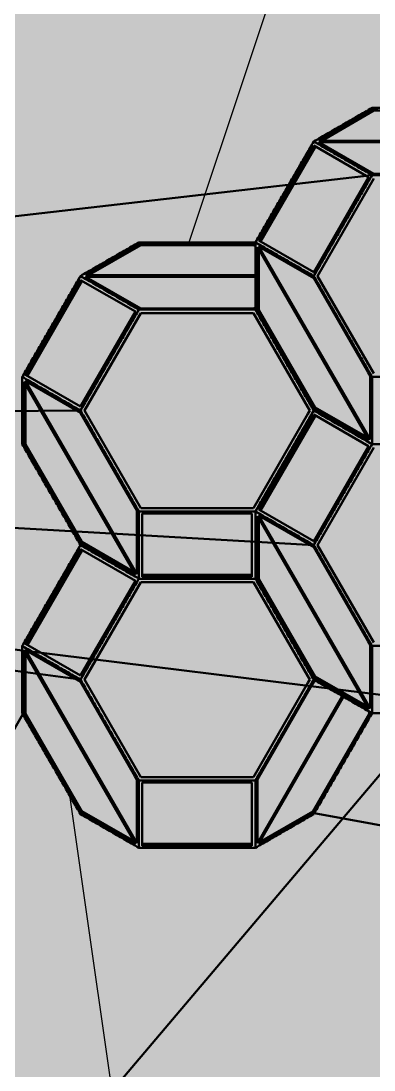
# Model space of a CAD drawing. Header units: millimetres. Extents: x 401 to 30661, y 2016 to 22119.
# Drawn here: x 6356.5 to 6401, y 13780.3 to 13912.6 of the extents above; entities that cross this region are included whole.
import ezdxf

# ---------------------------------------------------------------- set-up
doc = ezdxf.new("R2010")
doc.units = ezdxf.units.MM
for name, color, linetype, lineweight, true_color in [('1ST', 51, 'Continuous', 50, 0x7debff), ('3RD', 140, 'Continuous', 25, 0x7debff), ('4TH DETAILS', 125, 'Continuous', 15, 0x39ffb0)]:
    doc.layers.add(name, color=color, linetype=linetype, lineweight=lineweight, true_color=true_color)
doc.layers.add('BACKGROUND', color=7, linetype='Continuous', true_color=0x000000)
for name, color, linetype, lineweight, true_color, transparency in [('GLOW-CYAN', 7, 'Continuous', 100, 0x7debff, 0.8), ('GLOW-CYAN-2', 7, 'Continuous', 50, 0x7debff, 0.8), ('GLOW-EMERALD-2', 7, 'Continuous', 30, 0x39ffb0, 0.8)]:
    doc.layers.add(name, color=color, linetype=linetype, lineweight=lineweight, true_color=true_color, transparency=transparency)

msp = doc.modelspace()

# ---------------------------------------------------------------- hatches: boundary and pattern name
at = {"layer": 'BACKGROUND'}
h = msp.add_hatch(color=256, dxfattribs=at)
h.dxf.hatch_style = 1
h.paths.add_polyline_path([(400.723, 2015.745), (30660.634, 2015.745), (30660.634, 22119.328), (400.723, 22119.328)])

# ---------------------------------------------------------------- linework, layer by layer
at = {"layer": '1ST', "true_color": 0x39ffb0}
msp.add_circle((6531.7, 13769.252), 529.701, dxfattribs=at)
at = {"layer": '3RD'}
for p, q in [((6394.031, 13897.479), (6400.972, 13901.486)), ((6400.972, 13901.274), (6394.398, 13897.479)), ((6400.972, 13901.274), (6400.972, 13901.486)), ((6400.972, 13901.486), (6401.461, 13901.486)), ((6415.18, 13901.274), (6400.972, 13901.274)), ((6386.467, 13884.909), (6393.379, 13896.881)), ((6393.594, 13896.756), (6386.682, 13884.785)), ((6393.379, 13896.881), (6400.291, 13892.89)), ((6394.112, 13897.244), (6394.02, 13897.297)), ((6422.132, 13897.297), (6394.02, 13897.297)), ((6394.031, 13897.479), (6422.121, 13897.479)), ((6400.972, 13893.283), (6394.112, 13897.244)), ((6400.727, 13893.142), (6127.34, 13861.609)), ((6400.291, 13892.89), (6393.379, 13880.918)), ((6393.868, 13880.414), (6400.972, 13892.719)), ((6414.691, 13893.283), (6400.972, 13893.283)), ((6364.637, 13880.508), (6371.578, 13884.516)), ((6371.578, 13884.304), (6371.578, 13884.516)), ((6371.578, 13884.516), (6372.067, 13884.516)), ((6372.067, 13884.516), (6385.786, 13884.516)), ((6385.786, 13884.304), (6385.786, 13884.516)), ((6385.786, 13884.516), (6386.031, 13884.375)), ((6393.379, 13880.918), (6386.467, 13884.909)), ((6371.578, 13884.304), (6365.004, 13880.508)), ((6385.786, 13884.304), (6371.578, 13884.304)), ((6386.031, 13884.163), (6385.786, 13884.304)), ((6386.275, 13876.03), (6386.275, 13884.045)), ((6400.32, 13859.718), (6386.275, 13884.045)), ((6386.419, 13884.15), (6386.519, 13884.093)), ((6386.419, 13884.15), (6400.483, 13859.791)), ((6386.459, 13876.137), (6386.459, 13883.727)), ((6386.519, 13884.093), (6393.379, 13880.132)), ((6364.637, 13880.508), (6386.031, 13880.508)), ((6357.073, 13867.938), (6363.985, 13879.91)), ((6364.2, 13879.786), (6357.288, 13867.814)), ((6363.985, 13879.91), (6370.897, 13875.919)), ((6364.718, 13880.273), (6364.626, 13880.327)), ((6386.031, 13880.327), (6364.626, 13880.327)), ((6371.578, 13876.313), (6364.718, 13880.273)), ((6393.379, 13880.132), (6400.239, 13868.251)), ((6400.972, 13868.11), (6393.868, 13880.414)), ((6370.897, 13875.919), (6363.985, 13863.948)), ((6364.474, 13863.444), (6371.578, 13875.748)), ((6385.297, 13876.313), (6371.578, 13876.313)), ((6371.578, 13875.748), (6372.067, 13875.748)), ((6372.067, 13875.748), (6385.786, 13875.748)), ((6385.786, 13876.313), (6385.297, 13876.313)), ((6386.031, 13876.454), (6385.786, 13876.313)), ((6385.786, 13875.748), (6392.646, 13863.867)), ((6386.459, 13876.137), (6386.275, 13876.03)), ((6393.379, 13863.726), (6386.275, 13876.03)), ((6393.563, 13863.832), (6386.459, 13876.137)), ((6363.985, 13863.948), (6357.073, 13867.938)), ((6400.239, 13868.251), (6400.483, 13867.827)), ((6400.483, 13867.827), (6400.483, 13867.545)), ((6400.483, 13867.545), (6400.483, 13859.791)), ((6356.881, 13859.06), (6356.881, 13867.075)), ((6370.926, 13842.748), (6356.881, 13867.075)), ((6357.025, 13867.18), (6357.125, 13867.122)), ((6357.025, 13867.18), (6371.089, 13842.82)), ((6357.065, 13859.166), (6357.065, 13866.757)), ((6357.125, 13867.122), (6363.985, 13863.161)), ((6363.985, 13863.444), (6127.34, 13861.609)), ((6371.578, 13851.139), (6364.474, 13863.444)), ((6392.646, 13863.867), (6392.89, 13863.444)), ((6392.89, 13863.444), (6392.646, 13863.02)), ((6393.563, 13863.832), (6393.379, 13863.726)), ((6393.623, 13863.585), (6393.379, 13863.726)), ((6400.136, 13860.037), (6393.563, 13863.832)), ((6400.32, 13859.718), (6393.623, 13863.585)), ((6363.985, 13863.161), (6370.845, 13851.28)), ((6392.646, 13863.02), (6385.786, 13851.139)), ((6386.467, 13850.968), (6393.379, 13862.939)), ((6393.594, 13862.815), (6386.682, 13850.844)), ((6393.379, 13862.939), (6400.291, 13858.949)), ((6127.34, 13861.609), (6363.985, 13829.503)), ((6393.379, 13846.473), (6127.34, 13861.609)), ((6488.909, 13816.775), (6127.34, 13861.609)), ((6357.065, 13859.166), (6356.881, 13859.06)), ((6363.985, 13846.755), (6356.881, 13859.06)), ((6364.169, 13846.861), (6357.065, 13859.166)), ((6400.291, 13858.949), (6393.379, 13846.977)), ((6393.868, 13846.473), (6400.972, 13858.778)), ((6370.845, 13851.28), (6371.089, 13850.857)), ((6371.089, 13850.857), (6371.089, 13850.575)), ((6371.089, 13850.575), (6371.089, 13842.82)), ((6372.067, 13851.139), (6371.578, 13851.139)), ((6371.77, 13850.464), (6385.594, 13850.464)), ((6371.77, 13842.483), (6371.77, 13850.464)), ((6385.786, 13851.139), (6372.067, 13851.139)), ((6385.594, 13850.464), (6385.594, 13842.483)), ((6386.275, 13842.089), (6386.275, 13850.104)), ((6400.32, 13825.777), (6386.275, 13850.104)), ((6386.419, 13850.209), (6386.519, 13850.151)), ((6386.419, 13850.209), (6400.483, 13825.85)), ((6393.379, 13846.977), (6386.467, 13850.968)), ((6386.519, 13850.151), (6393.379, 13846.191)), ((6386.459, 13842.195), (6386.459, 13849.786)), ((6364.169, 13846.861), (6363.985, 13846.755)), ((6364.229, 13846.614), (6363.985, 13846.755)), ((6370.743, 13843.066), (6364.169, 13846.861)), ((6370.926, 13842.748), (6364.229, 13846.614)), ((6393.379, 13846.191), (6400.239, 13834.31)), ((6400.972, 13834.168), (6393.868, 13846.473)), ((6357.073, 13833.997), (6363.985, 13845.969)), ((6364.2, 13845.845), (6357.288, 13833.873)), ((6363.985, 13845.969), (6370.897, 13841.978)), ((6371.77, 13842.731), (6385.594, 13842.731)), ((6385.594, 13842.483), (6371.77, 13842.483)), ((6386.459, 13842.195), (6386.275, 13842.089)), ((6393.379, 13829.785), (6386.275, 13842.089)), ((6393.563, 13829.891), (6386.459, 13842.195)), ((6370.897, 13841.978), (6363.985, 13830.007)), ((6364.474, 13829.503), (6371.578, 13841.807)), ((6371.578, 13841.807), (6372.067, 13841.807)), ((6372.067, 13841.807), (6385.786, 13841.807)), ((6385.786, 13841.807), (6392.646, 13829.926)), ((6400.239, 13834.31), (6400.483, 13833.886)), ((6356.881, 13825.119), (6356.881, 13833.134)), ((6370.926, 13808.807), (6356.881, 13833.134)), ((6357.025, 13833.239), (6357.125, 13833.181)), ((6357.025, 13833.239), (6371.089, 13808.879)), ((6357.065, 13825.225), (6357.065, 13832.816)), ((6363.985, 13830.007), (6357.073, 13833.997)), ((6357.125, 13833.181), (6363.985, 13829.22)), ((6400.483, 13833.886), (6400.483, 13833.604)), ((6400.483, 13833.604), (6400.483, 13825.85)), ((6363.985, 13829.22), (6370.845, 13817.339)), ((6371.578, 13817.198), (6364.474, 13829.503)), ((6392.646, 13829.079), (6385.786, 13817.198)), ((6392.646, 13829.926), (6392.89, 13829.503)), ((6392.89, 13829.503), (6392.646, 13829.079)), ((6393.135, 13828.797), (6393.379, 13829.22)), ((6393.563, 13829.891), (6393.379, 13829.785)), ((6393.623, 13829.644), (6393.379, 13829.785)), ((6393.379, 13829.22), (6393.623, 13829.361)), ((6400.136, 13826.095), (6393.563, 13829.891)), ((6400.32, 13825.777), (6393.623, 13829.644)), ((6386.275, 13816.916), (6393.135, 13828.797)), ((6386.275, 13808.887), (6396.978, 13827.425)), ((6397.135, 13827.334), (6386.438, 13808.807)), ((6408.244, 13825.26), (6249.515, 13637.674)), ((6249.515, 13637.674), (6356.708, 13825.137)), ((6357.065, 13825.225), (6356.881, 13825.119)), ((6363.985, 13812.814), (6356.881, 13825.119)), ((6364.169, 13812.92), (6357.065, 13825.225)), ((6393.269, 13812.878), (6400.373, 13825.182)), ((6400.483, 13825.119), (6393.623, 13813.237)), ((6400.373, 13825.182), (6400.373, 13825.465)), ((6400.373, 13825.182), (6400.483, 13825.119)), ((6400.483, 13825.401), (6400.483, 13825.119)), ((6370.845, 13817.339), (6371.089, 13816.916)), ((6372.067, 13817.198), (6371.578, 13817.198)), ((6385.786, 13817.198), (6372.067, 13817.198)), ((6371.089, 13816.916), (6371.089, 13816.634)), ((6371.089, 13816.634), (6371.089, 13808.879)), ((6371.77, 13816.523), (6385.594, 13816.523)), ((6371.77, 13808.541), (6371.77, 13816.523)), ((6385.594, 13816.523), (6385.594, 13808.541)), ((6386.275, 13808.995), (6386.275, 13816.916)), ((6393.623, 13813.237), (6393.379, 13812.814)), ((6364.169, 13812.92), (6363.985, 13812.814)), ((6364.229, 13812.673), (6363.985, 13812.814)), ((6370.743, 13809.125), (6364.169, 13812.92)), ((6370.926, 13808.807), (6364.229, 13812.673)), ((6393.379, 13812.814), (6386.438, 13808.807)), ((6386.548, 13808.998), (6393.269, 13812.878)), ((6393.269, 13812.878), (6393.379, 13812.814)), ((6393.452, 13812.659), (6533.842, 13786.537)), ((6386.275, 13808.887), (6386.275, 13808.995)), ((6371.77, 13808.79), (6385.594, 13808.79)), ((6385.594, 13808.541), (6371.77, 13808.541))]:
    msp.add_line(p, q, dxfattribs=at)
for points in [[(6393.379, 13897.385), (6400.727, 13901.627)], [(6415.424, 13901.627), (6400.727, 13901.627)], [(6386.031, 13884.657), (6393.379, 13897.385)], [(6400.727, 13893.142), (6393.379, 13897.385)], [(6393.379, 13880.414), (6400.727, 13893.142)], [(6400.727, 13893.142), (6415.424, 13893.142)], [(6363.985, 13880.414), (6371.334, 13884.657)], [(6386.031, 13884.657), (6371.334, 13884.657)], [(6386.031, 13876.172), (6386.031, 13884.657)], [(6393.379, 13880.414), (6386.031, 13884.657)], [(6356.637, 13867.686), (6363.985, 13880.414)], [(6371.334, 13876.172), (6363.985, 13880.414)], [(6400.727, 13867.686), (6393.379, 13880.414)], [(6363.985, 13863.444), (6371.334, 13876.172)], [(6371.334, 13876.172), (6386.031, 13876.172)], [(6393.379, 13863.444), (6386.031, 13876.172)], [(6386.031, 13876.172), (6393.379, 13863.444)], [(6356.637, 13859.201), (6356.637, 13867.686)], [(6363.985, 13863.444), (6356.637, 13867.686)], [(6400.727, 13867.686), (6415.424, 13867.686)], [(6400.727, 13867.686), (6400.727, 13859.201)], [(6371.334, 13850.716), (6363.985, 13863.444)], [(6386.031, 13850.716), (6393.379, 13863.444)], [(6386.031, 13850.716), (6393.379, 13863.444)], [(6400.727, 13859.201), (6393.379, 13863.444)], [(6393.379, 13863.444), (6400.727, 13859.201)], [(6356.637, 13859.201), (6363.985, 13846.473)], [(6393.379, 13846.473), (6400.727, 13859.201)], [(6400.727, 13859.201), (6415.424, 13859.201)], [(6400.727, 13859.201), (6415.424, 13859.201)], [(6371.334, 13850.716), (6386.031, 13850.716)], [(6371.334, 13850.716), (6371.334, 13842.23)], [(6386.031, 13842.23), (6386.031, 13850.716)], [(6393.379, 13846.473), (6386.031, 13850.716)], [(6386.031, 13850.716), (6386.031, 13842.23)], [(6356.637, 13833.745), (6363.985, 13846.473)], [(6371.334, 13842.23), (6363.985, 13846.473)], [(6363.985, 13846.473), (6371.334, 13842.23)], [(6400.727, 13833.745), (6393.379, 13846.473)], [(6363.985, 13829.503), (6371.334, 13842.23)], [(6371.334, 13842.23), (6386.031, 13842.23)], [(6371.334, 13842.23), (6386.031, 13842.23)], [(6386.031, 13842.23), (6393.379, 13829.503)], [(6393.379, 13829.503), (6386.031, 13842.23)], [(6356.637, 13825.26), (6356.637, 13833.745)], [(6363.985, 13829.503), (6356.637, 13833.745)], [(6400.727, 13833.745), (6415.424, 13833.745)], [(6400.727, 13833.745), (6400.727, 13825.26)], [(6371.334, 13816.775), (6363.985, 13829.503)], [(6386.031, 13816.775), (6393.379, 13829.503)], [(6393.379, 13829.503), (6400.727, 13825.26)], [(6356.637, 13825.26), (6363.985, 13812.532)], [(6400.727, 13825.26), (6393.379, 13812.532)], [(6400.727, 13825.26), (6415.424, 13825.26)], [(6371.334, 13816.775), (6386.031, 13816.775)], [(6371.334, 13816.775), (6371.334, 13808.289)], [(6386.031, 13816.775), (6386.031, 13808.289)], [(6363.985, 13812.532), (6371.334, 13808.289)], [(6386.031, 13808.289), (6393.379, 13812.532)], [(6371.334, 13808.289), (6386.031, 13808.289)]]:
    msp.add_open_spline(points, degree=1, dxfattribs=at)
at = {"layer": '4TH DETAILS'}
for points in [[(6789.358, 13720.696), (6789.358, 13832.136), (6693.977, 13927.518), (6550.904, 14022.899), (6407.832, 13975.209), (6377.648, 13884.657)], [(6362.599, 13814.932), (6383.987, 13665.219), (6383.987, 13593.683), (6383.987, 13545.992), (6431.678, 13379.075), (6431.678, 13236.002), (6383.987, 13140.621), (6360.142, 13092.93), (6336.296, 13069.085), (6264.76, 12973.703), (6217.069, 12926.013), (6097.843, 12759.095), (6050.152, 12687.559), (5953.368, 12568.332)]]:
    msp.add_lwpolyline(points, dxfattribs=at)
at = {"layer": 'GLOW-CYAN'}
msp.add_circle((6531.7, 13769.252), 529.701, dxfattribs=at)
at = {"layer": 'GLOW-CYAN-2'}
for p, q in [((6394.031, 13897.479), (6400.972, 13901.486)), ((6400.972, 13901.274), (6394.398, 13897.479)), ((6400.972, 13901.274), (6400.972, 13901.486)), ((6400.972, 13901.486), (6401.461, 13901.486)), ((6415.18, 13901.274), (6400.972, 13901.274)), ((6386.467, 13884.909), (6393.379, 13896.881)), ((6393.594, 13896.756), (6386.682, 13884.785)), ((6393.379, 13896.881), (6400.291, 13892.89)), ((6394.112, 13897.244), (6394.02, 13897.297)), ((6422.132, 13897.297), (6394.02, 13897.297)), ((6394.031, 13897.479), (6422.121, 13897.479)), ((6400.972, 13893.283), (6394.112, 13897.244)), ((6400.727, 13893.142), (6127.34, 13861.609)), ((6400.291, 13892.89), (6393.379, 13880.918)), ((6393.868, 13880.414), (6400.972, 13892.719)), ((6414.691, 13893.283), (6400.972, 13893.283)), ((6364.637, 13880.508), (6371.578, 13884.516)), ((6371.578, 13884.304), (6371.578, 13884.516)), ((6371.578, 13884.516), (6372.067, 13884.516)), ((6372.067, 13884.516), (6385.786, 13884.516)), ((6385.786, 13884.304), (6385.786, 13884.516)), ((6385.786, 13884.516), (6386.031, 13884.375)), ((6393.379, 13880.918), (6386.467, 13884.909)), ((6371.578, 13884.304), (6365.004, 13880.508)), ((6385.786, 13884.304), (6371.578, 13884.304)), ((6386.031, 13884.163), (6385.786, 13884.304)), ((6386.275, 13876.03), (6386.275, 13884.045)), ((6400.32, 13859.718), (6386.275, 13884.045)), ((6386.419, 13884.15), (6386.519, 13884.093)), ((6386.419, 13884.15), (6400.483, 13859.791)), ((6386.459, 13876.137), (6386.459, 13883.727)), ((6386.519, 13884.093), (6393.379, 13880.132)), ((6364.637, 13880.508), (6386.031, 13880.508)), ((6357.073, 13867.938), (6363.985, 13879.91)), ((6364.2, 13879.786), (6357.288, 13867.814)), ((6363.985, 13879.91), (6370.897, 13875.919)), ((6364.718, 13880.273), (6364.626, 13880.327)), ((6386.031, 13880.327), (6364.626, 13880.327)), ((6371.578, 13876.313), (6364.718, 13880.273)), ((6393.379, 13880.132), (6400.239, 13868.251)), ((6400.972, 13868.11), (6393.868, 13880.414)), ((6370.897, 13875.919), (6363.985, 13863.948)), ((6364.474, 13863.444), (6371.578, 13875.748)), ((6385.297, 13876.313), (6371.578, 13876.313)), ((6371.578, 13875.748), (6372.067, 13875.748)), ((6372.067, 13875.748), (6385.786, 13875.748)), ((6385.786, 13876.313), (6385.297, 13876.313)), ((6386.031, 13876.454), (6385.786, 13876.313)), ((6385.786, 13875.748), (6392.646, 13863.867)), ((6386.459, 13876.137), (6386.275, 13876.03)), ((6393.379, 13863.726), (6386.275, 13876.03)), ((6393.563, 13863.832), (6386.459, 13876.137)), ((6363.985, 13863.948), (6357.073, 13867.938)), ((6400.239, 13868.251), (6400.483, 13867.827)), ((6400.483, 13867.827), (6400.483, 13867.545)), ((6400.483, 13867.545), (6400.483, 13859.791)), ((6356.881, 13859.06), (6356.881, 13867.075)), ((6370.926, 13842.748), (6356.881, 13867.075)), ((6357.025, 13867.18), (6357.125, 13867.122)), ((6357.025, 13867.18), (6371.089, 13842.82)), ((6357.065, 13859.166), (6357.065, 13866.757)), ((6357.125, 13867.122), (6363.985, 13863.161)), ((6363.985, 13863.444), (6127.34, 13861.609)), ((6371.578, 13851.139), (6364.474, 13863.444)), ((6392.646, 13863.867), (6392.89, 13863.444)), ((6392.89, 13863.444), (6392.646, 13863.02)), ((6393.563, 13863.832), (6393.379, 13863.726)), ((6393.623, 13863.585), (6393.379, 13863.726)), ((6400.136, 13860.037), (6393.563, 13863.832)), ((6400.32, 13859.718), (6393.623, 13863.585)), ((6363.985, 13863.161), (6370.845, 13851.28)), ((6392.646, 13863.02), (6385.786, 13851.139)), ((6386.467, 13850.968), (6393.379, 13862.939)), ((6393.594, 13862.815), (6386.682, 13850.844)), ((6393.379, 13862.939), (6400.291, 13858.949)), ((6127.34, 13861.609), (6363.985, 13829.503)), ((6393.379, 13846.473), (6127.34, 13861.609)), ((6488.909, 13816.775), (6127.34, 13861.609)), ((6357.065, 13859.166), (6356.881, 13859.06)), ((6363.985, 13846.755), (6356.881, 13859.06)), ((6364.169, 13846.861), (6357.065, 13859.166)), ((6400.291, 13858.949), (6393.379, 13846.977)), ((6393.868, 13846.473), (6400.972, 13858.778)), ((6370.845, 13851.28), (6371.089, 13850.857)), ((6371.089, 13850.857), (6371.089, 13850.575)), ((6371.089, 13850.575), (6371.089, 13842.82)), ((6372.067, 13851.139), (6371.578, 13851.139)), ((6371.77, 13850.464), (6385.594, 13850.464)), ((6371.77, 13842.483), (6371.77, 13850.464)), ((6385.786, 13851.139), (6372.067, 13851.139)), ((6385.594, 13850.464), (6385.594, 13842.483)), ((6386.275, 13842.089), (6386.275, 13850.104)), ((6400.32, 13825.777), (6386.275, 13850.104)), ((6386.419, 13850.209), (6386.519, 13850.151)), ((6386.419, 13850.209), (6400.483, 13825.85)), ((6393.379, 13846.977), (6386.467, 13850.968)), ((6386.519, 13850.151), (6393.379, 13846.191)), ((6386.459, 13842.195), (6386.459, 13849.786)), ((6364.169, 13846.861), (6363.985, 13846.755)), ((6364.229, 13846.614), (6363.985, 13846.755)), ((6370.743, 13843.066), (6364.169, 13846.861)), ((6370.926, 13842.748), (6364.229, 13846.614)), ((6393.379, 13846.191), (6400.239, 13834.31)), ((6400.972, 13834.168), (6393.868, 13846.473)), ((6357.073, 13833.997), (6363.985, 13845.969)), ((6364.2, 13845.845), (6357.288, 13833.873)), ((6363.985, 13845.969), (6370.897, 13841.978)), ((6371.77, 13842.731), (6385.594, 13842.731)), ((6385.594, 13842.483), (6371.77, 13842.483)), ((6386.459, 13842.195), (6386.275, 13842.089)), ((6393.379, 13829.785), (6386.275, 13842.089)), ((6393.563, 13829.891), (6386.459, 13842.195)), ((6370.897, 13841.978), (6363.985, 13830.007)), ((6364.474, 13829.503), (6371.578, 13841.807)), ((6371.578, 13841.807), (6372.067, 13841.807)), ((6372.067, 13841.807), (6385.786, 13841.807)), ((6385.786, 13841.807), (6392.646, 13829.926)), ((6400.239, 13834.31), (6400.483, 13833.886)), ((6356.881, 13825.119), (6356.881, 13833.134)), ((6370.926, 13808.807), (6356.881, 13833.134)), ((6357.025, 13833.239), (6357.125, 13833.181)), ((6357.025, 13833.239), (6371.089, 13808.879)), ((6357.065, 13825.225), (6357.065, 13832.816)), ((6363.985, 13830.007), (6357.073, 13833.997)), ((6357.125, 13833.181), (6363.985, 13829.22)), ((6400.483, 13833.886), (6400.483, 13833.604)), ((6400.483, 13833.604), (6400.483, 13825.85)), ((6363.985, 13829.22), (6370.845, 13817.339)), ((6371.578, 13817.198), (6364.474, 13829.503)), ((6392.646, 13829.079), (6385.786, 13817.198)), ((6392.646, 13829.926), (6392.89, 13829.503)), ((6392.89, 13829.503), (6392.646, 13829.079)), ((6393.135, 13828.797), (6393.379, 13829.22)), ((6393.563, 13829.891), (6393.379, 13829.785)), ((6393.623, 13829.644), (6393.379, 13829.785)), ((6393.379, 13829.22), (6393.623, 13829.361)), ((6400.136, 13826.095), (6393.563, 13829.891)), ((6400.32, 13825.777), (6393.623, 13829.644)), ((6386.275, 13816.916), (6393.135, 13828.797)), ((6386.275, 13808.887), (6396.978, 13827.425)), ((6397.135, 13827.334), (6386.438, 13808.807)), ((6408.244, 13825.26), (6249.515, 13637.674)), ((6249.515, 13637.674), (6356.708, 13825.137)), ((6357.065, 13825.225), (6356.881, 13825.119)), ((6363.985, 13812.814), (6356.881, 13825.119)), ((6364.169, 13812.92), (6357.065, 13825.225)), ((6393.269, 13812.878), (6400.373, 13825.182)), ((6400.483, 13825.119), (6393.623, 13813.237)), ((6400.373, 13825.182), (6400.373, 13825.465)), ((6400.373, 13825.182), (6400.483, 13825.119)), ((6400.483, 13825.401), (6400.483, 13825.119)), ((6370.845, 13817.339), (6371.089, 13816.916)), ((6372.067, 13817.198), (6371.578, 13817.198)), ((6385.786, 13817.198), (6372.067, 13817.198)), ((6371.089, 13816.916), (6371.089, 13816.634)), ((6371.089, 13816.634), (6371.089, 13808.879)), ((6371.77, 13816.523), (6385.594, 13816.523)), ((6371.77, 13808.541), (6371.77, 13816.523)), ((6385.594, 13816.523), (6385.594, 13808.541)), ((6386.275, 13808.995), (6386.275, 13816.916)), ((6393.623, 13813.237), (6393.379, 13812.814)), ((6364.169, 13812.92), (6363.985, 13812.814)), ((6364.229, 13812.673), (6363.985, 13812.814)), ((6370.743, 13809.125), (6364.169, 13812.92)), ((6370.926, 13808.807), (6364.229, 13812.673)), ((6393.379, 13812.814), (6386.438, 13808.807)), ((6386.548, 13808.998), (6393.269, 13812.878)), ((6393.269, 13812.878), (6393.379, 13812.814)), ((6393.452, 13812.659), (6533.842, 13786.537)), ((6386.275, 13808.887), (6386.275, 13808.995)), ((6371.77, 13808.79), (6385.594, 13808.79)), ((6385.594, 13808.541), (6371.77, 13808.541))]:
    msp.add_line(p, q, dxfattribs=at)
for points in [[(6393.379, 13897.385), (6400.727, 13901.627)], [(6415.424, 13901.627), (6400.727, 13901.627)], [(6386.031, 13884.657), (6393.379, 13897.385)], [(6400.727, 13893.142), (6393.379, 13897.385)], [(6393.379, 13880.414), (6400.727, 13893.142)], [(6400.727, 13893.142), (6415.424, 13893.142)], [(6363.985, 13880.414), (6371.334, 13884.657)], [(6386.031, 13884.657), (6371.334, 13884.657)], [(6386.031, 13876.172), (6386.031, 13884.657)], [(6393.379, 13880.414), (6386.031, 13884.657)], [(6356.637, 13867.686), (6363.985, 13880.414)], [(6371.334, 13876.172), (6363.985, 13880.414)], [(6400.727, 13867.686), (6393.379, 13880.414)], [(6363.985, 13863.444), (6371.334, 13876.172)], [(6371.334, 13876.172), (6386.031, 13876.172)], [(6393.379, 13863.444), (6386.031, 13876.172)], [(6386.031, 13876.172), (6393.379, 13863.444)], [(6356.637, 13859.201), (6356.637, 13867.686)], [(6363.985, 13863.444), (6356.637, 13867.686)], [(6400.727, 13867.686), (6415.424, 13867.686)], [(6400.727, 13867.686), (6400.727, 13859.201)], [(6371.334, 13850.716), (6363.985, 13863.444)], [(6386.031, 13850.716), (6393.379, 13863.444)], [(6386.031, 13850.716), (6393.379, 13863.444)], [(6400.727, 13859.201), (6393.379, 13863.444)], [(6393.379, 13863.444), (6400.727, 13859.201)], [(6356.637, 13859.201), (6363.985, 13846.473)], [(6393.379, 13846.473), (6400.727, 13859.201)], [(6400.727, 13859.201), (6415.424, 13859.201)], [(6400.727, 13859.201), (6415.424, 13859.201)], [(6371.334, 13850.716), (6386.031, 13850.716)], [(6371.334, 13850.716), (6371.334, 13842.23)], [(6386.031, 13842.23), (6386.031, 13850.716)], [(6393.379, 13846.473), (6386.031, 13850.716)], [(6386.031, 13850.716), (6386.031, 13842.23)], [(6356.637, 13833.745), (6363.985, 13846.473)], [(6371.334, 13842.23), (6363.985, 13846.473)], [(6363.985, 13846.473), (6371.334, 13842.23)], [(6400.727, 13833.745), (6393.379, 13846.473)], [(6363.985, 13829.503), (6371.334, 13842.23)], [(6371.334, 13842.23), (6386.031, 13842.23)], [(6371.334, 13842.23), (6386.031, 13842.23)], [(6386.031, 13842.23), (6393.379, 13829.503)], [(6393.379, 13829.503), (6386.031, 13842.23)], [(6356.637, 13825.26), (6356.637, 13833.745)], [(6363.985, 13829.503), (6356.637, 13833.745)], [(6400.727, 13833.745), (6415.424, 13833.745)], [(6400.727, 13833.745), (6400.727, 13825.26)], [(6371.334, 13816.775), (6363.985, 13829.503)], [(6386.031, 13816.775), (6393.379, 13829.503)], [(6393.379, 13829.503), (6400.727, 13825.26)], [(6356.637, 13825.26), (6363.985, 13812.532)], [(6400.727, 13825.26), (6393.379, 13812.532)], [(6400.727, 13825.26), (6415.424, 13825.26)], [(6371.334, 13816.775), (6386.031, 13816.775)], [(6371.334, 13816.775), (6371.334, 13808.289)], [(6386.031, 13816.775), (6386.031, 13808.289)], [(6363.985, 13812.532), (6371.334, 13808.289)], [(6386.031, 13808.289), (6393.379, 13812.532)], [(6371.334, 13808.289), (6386.031, 13808.289)]]:
    msp.add_open_spline(points, degree=1, dxfattribs=at)
at = {"layer": 'GLOW-EMERALD-2'}
for points in [[(6789.358, 13720.696), (6789.358, 13832.136), (6693.977, 13927.518), (6550.904, 14022.899), (6407.832, 13975.209), (6377.648, 13884.657)], [(6362.599, 13814.932), (6383.987, 13665.219), (6383.987, 13593.683), (6383.987, 13545.992), (6431.678, 13379.075), (6431.678, 13236.002), (6383.987, 13140.621), (6360.142, 13092.93), (6336.296, 13069.085), (6264.76, 12973.703), (6217.069, 12926.013), (6097.843, 12759.095), (6050.152, 12687.559), (5953.368, 12568.332)]]:
    msp.add_lwpolyline(points, dxfattribs=at)

doc.saveas('drawing.dxf')
